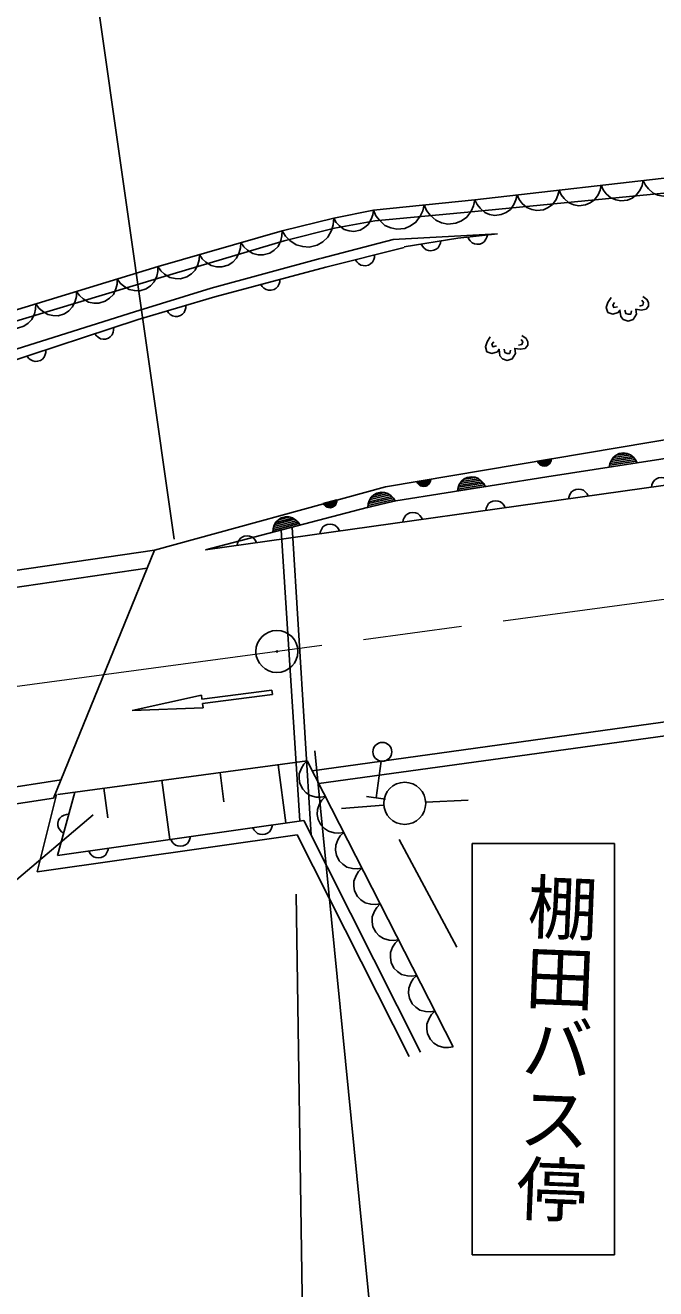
# Model space of a CAD drawing. Units: millimetres, scale not verified. Extents: x 40000 to 680000, y 20000 to 380000.
# Drawn here: x 350742 to 373105, y 246356 to 291187 of the extents above; entities that cross this region are included whole.
import ezdxf
from ezdxf.enums import TextEntityAlignment as Align

# ---------------------------------------------------------------- set-up
doc = ezdxf.new("R2010")
doc.units = ezdxf.units.MM
doc.header["$LTSCALE"] = 1000
doc.linetypes.add('CHAIN', pattern=[18.5, 12, -1.5, 3.5, -1.5])
for name, color, linetype, lineweight in [('M-BGD', 7, 'Continuous', 25), ('M-BMK', 2, 'CHAIN', 13), ('M-STR-STR1', 1, 'Continuous', 25)]:
    doc.layers.add(name, color=color, linetype=linetype, lineweight=lineweight)
doc.styles.add('@ＭＳ ゴシック', font='')
doc.styles.get('@ＭＳ ゴシック').set_extended_font_data('@MS Gothic')

# ---------------------------------------------------------------- blocks, each defined once
blk = doc.blocks.new('BUHIN1')
at = {"color": 7, "linetype": 'Continuous', "lineweight": 25}
for radius in [746, 22.5]:
    blk.add_circle((0, 0), radius, dxfattribs=at)
blk = doc.blocks.new('BUHIN104')
at = {"color": 7, "linetype": 'Continuous', "lineweight": 25}
blk.add_lwpolyline([(-531, -734), (-323, -801), (-116, -816), (149, -790), (354, -693), (534, -560), (699, -332), (768, -120), (797, 105), (739, 365), (657, 553), (531, 734)], dxfattribs=at)
blk = doc.blocks.new('BUHIN105')
at = {"color": 7, "linetype": 'Continuous', "lineweight": 25}
blk.add_lwpolyline([(-433, -614), (-259, -667), (-87, -678), (132, -653), (301, -570), (449, -458), (583, -268), (638, -91), (660, 96), (609, 310), (539, 465), (433, 614)], dxfattribs=at)
blk = doc.blocks.new('BUHIN120')
at = {"color": 7, "linetype": 'Continuous', "lineweight": 25}
blk.add_lwpolyline([(-315, -687), (-133, -708), (38, -687), (251, -622), (403, -509), (528, -371), (626, -158), (648, 27), (635, 216), (546, 419), (448, 560), (315, 687)], dxfattribs=at)
blk = doc.blocks.new('BUHIN121')
at = {"color": 7, "linetype": 'Continuous', "lineweight": 25}
blk.add_lwpolyline([(-331, -689), (-148, -713), (26, -695), (242, -634), (398, -522), (527, -385), (630, -171), (656, 16), (646, 207), (559, 414), (463, 558), (331, 689)], dxfattribs=at)
blk = doc.blocks.new('BUHIN122')
at = {"color": 7, "linetype": 'Continuous', "lineweight": 25}
blk.add_lwpolyline([(-689, 180), (-679, 8), (-631, -148), (-537, -335), (-407, -457), (-258, -551), (-44, -607), (131, -598), (304, -554), (478, -438), (593, -324), (689, -180)], dxfattribs=at)
blk = doc.blocks.new('BUHIN125')
at = {"color": 7, "linetype": 'Continuous', "lineweight": 25}
for points in [[(-645, -198), (-594, -399), (-500, -559), (-331, -635), (-169, -543), (-84, -358), (-110, -258), (83, -391), (221, -394), (378, -308), (454, -134), (389, 80), (240, 178), (390, 301), (485, 452), (461, 594), (369, 676), (242, 709), (66, 670)], [(246, 354), (298, 463), (251, 545), (147, 558)], [(7, -127), (114, -182), (191, -141), (254, -71), (184, 31)], [(-436, -223), (-409, -328), (-325, -363), (-257, -243)]]:
    blk.add_lwpolyline(points, dxfattribs=at)
blk = doc.blocks.new('BUHIN309')
at = {"color": 7, "linetype": 'Continuous', "lineweight": 25}
blk.add_circle((0, 0), 746, dxfattribs=at)
blk = doc.blocks.new('BUHIN312')
at = {"color": 7, "linetype": 'Continuous', "lineweight": 25}
for p, q in [((-855, 999), (0, 0)), ((-258, -221), (254, 218))]:
    blk.add_line(p, q, dxfattribs=at)
blk.add_circle((-1073, 1253), 335, dxfattribs=at)
blk = doc.blocks.new('BUHIN352')
at = {"color": 7, "linetype": 'Continuous', "lineweight": 25}
blk.add_lwpolyline([(139, 321), (202, 263), (248, 198), (292, 106), (300, 19), (290, -67), (246, -166), (191, -232), (122, -286), (24, -318), (-55, -329), (-139, -321)], dxfattribs=at)
blk = doc.blocks.new('BUHIN366')
at = {"color": 7, "linetype": 'Continuous', "lineweight": 25}
for p, q in [((153, 185), (-100, -218)), ((-67, -224), (172, 157)), ((189, 125), (-29, -223)), ((9, -221), (202, 87)), ((213, 45), (52, -211)), ((110, -178), (209, -20))]:
    blk.add_line(p, q, dxfattribs=at)
blk.add_lwpolyline([(133, 212), (171, 164), (197, 114), (218, 44), (214, -19), (199, -79), (157, -144), (110, -184), (56, -215), (-17, -227), (-74, -226), (-133, -212)], close=True, dxfattribs=at)
blk = doc.blocks.new('BUHIN369')
at = {"color": 7, "linetype": 'Continuous', "lineweight": 25}
blk.add_lwpolyline([(-194, -291), (-245, -223), (-279, -151), (-306, -53), (-299, 35), (-273, 117), (-213, 207), (-147, 262), (-70, 303), (32, 317), (112, 314), (194, 291)], dxfattribs=at)
blk = doc.blocks.new('BUHIN371')
at = {"color": 7, "linetype": 'Continuous', "lineweight": 25}
blk.add_lwpolyline([(194, 292), (245, 224), (279, 151), (306, 53), (299, -34), (273, -116), (213, -207), (148, -262), (70, -303), (-32, -317), (-112, -314), (-194, -292)], dxfattribs=at)

msp = doc.modelspace()

# ---------------------------------------------------------------- linework, layer by layer
at = {"layer": 'M-BGD'}
for p, q in [((356027, 272957), (351796, 302570)), ((366693, 284997), (375647, 286021)), ((375650, 285446), (366685, 284582)), ((363088, 284632), (366693, 284997)), ((359857, 283898), (361685, 284340)), ((361685, 284340), (363088, 284632)), ((363144, 284249), (361709, 283989)), ((366685, 284582), (363144, 284249)), ((355450, 282632), (359857, 283898)), ((361709, 283989), (359923, 283535)), ((359921, 283534), (355545, 282236)), ((363786, 283583), (361211, 282917)), ((367489, 283784), (363786, 283583)), ((364186, 283326), (366083, 283638)), ((366083, 283638), (367489, 283784)), ((361205, 282908), (357335, 281862)), ((361407, 282603), (364182, 283300)), ((349669, 280858), (355450, 282632)), ((357467, 281557), (361407, 282603)), ((355545, 282236), (349764, 280495)), ((357335, 281862), (354614, 281025)), ((354747, 280743), (357467, 281557)), ((354614, 281025), (349767, 279489)), ((349938, 279161), (354747, 280743)), ((363523, 274805), (377577, 277183)), ((374663, 276001), (369241, 275170)), ((371473, 275575), (372412, 275719)), ((372378, 275777), (371488, 275641)), ((371516, 275708), (372329, 275833)), ((372275, 275888), (371556, 275778)), ((371606, 275849), (372204, 275940)), ((372078, 275984), (371710, 275928)), ((374769, 275057), (357133, 272571)), ((369241, 275170), (363887, 274315)), ((366085, 274729), (367023, 274879)), ((366989, 274937), (366100, 274795)), ((366127, 274862), (366939, 274992)), ((366885, 275047), (366167, 274932)), ((366216, 275003), (366813, 275099)), ((366688, 275142), (366320, 275083)), ((355325, 272563), (363523, 274805)), ((363790, 274420), (362914, 274214)), ((362936, 274283), (363737, 274472)), ((363678, 274522), (362970, 274356)), ((363014, 274430), (363603, 274569)), ((363475, 274603), (363112, 274517)), ((362874, 274076), (357133, 272571)), ((361791, 274312), (361332, 274190)), ((361352, 274163), (361787, 274279)), ((361777, 274244), (361379, 274138)), ((361409, 274114), (361761, 274207)), ((361740, 274169), (361447, 274092)), ((361512, 274077), (361692, 274125)), ((363887, 274315), (362874, 274076)), ((362904, 274147), (363829, 274365)), ((359528, 273263), (360447, 273504)), ((360407, 273558), (359536, 273330)), ((359557, 273400), (360352, 273609)), ((360293, 273658), (359589, 273473)), ((359632, 273549), (360217, 273702)), ((360087, 273733), (359727, 273639)), ((360484, 262955), (359818, 273275)), ((360884, 262444), (360211, 273378)), ((351741, 263764), (355324, 272560)), ((360922, 264732), (386606, 268293)), ((361153, 264279), (386678, 267805)), ((354539, 266871), (356989, 267419)), ((356989, 267419), (357008, 267270)), ((357008, 267270), (359487, 267595)), ((359506, 267446), (357027, 267122)), ((359487, 267595), (359506, 267446)), ((357047, 266973), (354539, 266871)), ((357027, 267122), (357047, 266973)), ((361018, 265439), (364751, 227568)), ((351895, 263893), (360741, 265087)), ((360741, 265087), (365922, 254934)), ((357650, 264672), (357790, 263632)), ((359710, 264949), (359987, 262884)), ((353530, 264119), (353672, 263063)), ((355590, 264396), (355872, 262299)), ((351159, 261148), (351850, 263887)), ((352498, 263974), (351885, 261731)), ((364950, 263618), (366448, 263697)), ((353146, 263166), (339644, 251747)), ((363453, 263518), (361958, 263397)), ((351885, 261731), (360617, 262974)), ((364760, 254755), (360617, 262974)), ((360382, 262460), (351159, 261148)), ((360382, 262460), (364362, 254592)), ((364001, 262294), (366048, 258473)), ((366594, 247556), (366594, 262158)), ((366594, 262158), (371644, 262158)), ((371644, 262158), (371644, 247556)), ((360355, 260360), (360685, 237745)), ((371644, 247556), (366594, 247556))]:
    msp.add_line(p, q, dxfattribs=at)
for points in [[(359857, 283898), (359976, 283704), (360129, 283553), (360356, 283394), (360583, 283333), (360815, 283317), (361098, 283385), (361297, 283505), (361471, 283664), (361601, 283908), (361663, 284112), (361685, 284340)], [(361685, 284340), (361772, 284189), (361884, 284070), (362053, 283944), (362225, 283892), (362401, 283874), (362619, 283919), (362772, 284006), (362909, 284123), (363014, 284306), (363066, 284459), (363088, 284632)], [(365480, 283539), (365465, 283455), (365435, 283381), (365382, 283294), (365313, 283240), (365235, 283203), (365128, 283185), (365043, 283196), (364960, 283225), (364881, 283290), (364828, 283351), (364789, 283426)], [(367134, 283748), (367115, 283665), (367080, 283592), (367022, 283509), (366949, 283459), (366870, 283426), (366762, 283415), (366678, 283431), (366597, 283465), (366521, 283534), (366472, 283598), (366438, 283675)], [(363134, 283037), (363127, 282952), (363103, 282875), (363057, 282784), (362992, 282725), (362919, 282681), (362813, 282655), (362728, 282658), (362643, 282680), (362558, 282738), (362500, 282794), (362455, 282866)], [(359776, 282170), (359769, 282085), (359746, 282008), (359702, 281917), (359638, 281856), (359565, 281812), (359460, 281784), (359374, 281786), (359289, 281807), (359203, 281864), (359145, 281919), (359099, 281990)], [(356442, 281251), (356439, 281166), (356418, 281088), (356376, 280995), (356315, 280933), (356243, 280886), (356139, 280855), (356053, 280855), (355967, 280873), (355880, 280927), (355820, 280981), (355772, 281050)], [(352100, 262515), (352029, 262563), (351975, 262622), (351918, 262706), (351898, 262792), (351896, 262877), (351924, 262982), (351969, 263055), (352030, 263118), (352123, 263164), (352199, 263186), (352284, 263190)]]:
    msp.add_lwpolyline(points, dxfattribs=at)
for points in [[(371458, 275510), (371480, 275630), (371522, 275735), (371602, 275858), (371701, 275934), (371812, 275989), (371965, 276013), (372087, 275993), (372205, 275951), (372318, 275857), (372392, 275769), (372446, 275661)], [(366070, 274664), (366092, 274783), (366133, 274889), (366212, 275013), (366311, 275089), (366421, 275145), (366574, 275169), (366696, 275151), (366814, 275109), (366928, 275016), (367003, 274929), (367058, 274821)], [(362894, 274081), (362906, 274202), (362940, 274310), (363010, 274439), (363103, 274523), (363209, 274586), (363360, 274622), (363483, 274612), (363603, 274579), (363724, 274495), (363804, 274413), (363867, 274310)], [(361795, 274346), (361790, 274285), (361775, 274231), (361742, 274165), (361697, 274122), (361645, 274089), (361570, 274069), (361508, 274072), (361447, 274087), (361386, 274127), (361345, 274167), (361312, 274217)], [(359520, 273197), (359529, 273318), (359560, 273427), (359627, 273558), (359718, 273644), (359822, 273710), (359972, 273749), (360095, 273743), (360217, 273713), (360339, 273631), (360422, 273552), (360487, 273450)]]:
    msp.add_lwpolyline(points, close=True, dxfattribs=at)
at = {"layer": 'M-BMK'}
msp.add_line((507933, 288921), (335783, 265754), dxfattribs=at)
at = {"layer": 'M-STR-STR1'}
for p, q in [((345047, 271059), (355324, 272560)), ((351741, 263764), (355324, 272560)), ((355062, 271919), (345129, 270465)), ((352015, 264413), (342087, 262894)), ((342178, 262301), (351741, 263764))]:
    msp.add_line(p, q, dxfattribs=at)

# ---------------------------------------------------------------- block references
at = {"layer": 'M-BGD', "rotation": 311.68544}
for name, p in [('BUHIN105', (373409, 285765)), ('BUHIN105', (370424, 285424)), ('BUHIN105', (371916, 285594)), ('BUHIN104', (363990, 284723)), ('BUHIN104', (365792, 284906)), ('BUHIN105', (367439, 285082)), ('BUHIN105', (368932, 285253)), ('BUHIN121', (359122, 283687)), ('BUHIN121', (357653, 283265)), ('BUHIN121', (356184, 282843)), ('BUHIN120', (354727, 282410)), ('BUHIN120', (353282, 281967)), ('BUHIN120', (351837, 281523)), ('BUHIN125', (372101, 281172)), ('BUHIN120', (350392, 281080)), ('BUHIN352', (353545, 280348)), ('BUHIN125', (367813, 279780)), ('BUHIN352', (351140, 279557)), ('BUHIN366', (369157, 275758)), ('BUHIN366', (364877, 275034)), ('BUHIN369', (373300, 274850)), ('BUHIN369', (370360, 274435)), ('BUHIN369', (367421, 274021)), ('BUHIN369', (364481, 273607)), ('BUHIN369', (361542, 273192)), ('BUHIN369', (358603, 272778)), ('BUHIN1', (359667, 268968)), ('BUHIN312', (363185, 263772)), ('BUHIN122', (361064, 264452)), ('BUHIN309', (364201, 263579)), ('BUHIN122', (361712, 263183)), ('BUHIN371', (359161, 262767)), ('BUHIN371', (353341, 261938)), ('BUHIN371', (356251, 262353)), ('BUHIN122', (362360, 261914)), ('BUHIN122', (363007, 260645)), ('BUHIN122', (363655, 259376)), ('BUHIN122', (364303, 258107)), ('BUHIN122', (364950, 256838)), ('BUHIN122', (365598, 255569))]:
    msp.add_blockref(name, p, dxfattribs=at)

# ---------------------------------------------------------------- texts
at = {"layer": 'M-BGD', "style": '@ＭＳ ゴシック'}
msp.add_text('棚田バス停', height=1833, rotation=267.7, dxfattribs=at).set_placement((368368, 261203), align=Align.BOTTOM_LEFT)

doc.saveas('drawing.dxf')
